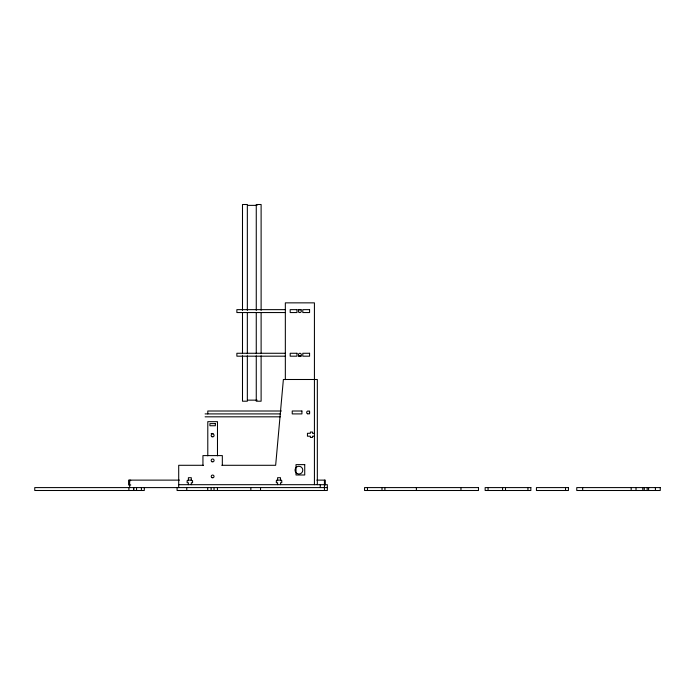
<?xml version="1.0" encoding="UTF-8"?>
<svg xmlns="http://www.w3.org/2000/svg" width="695" height="695" viewBox="0 0 695 695"><rect width="100%" height="100%" fill="white"/><g stroke="black" fill="none" stroke-linecap="round" stroke-linejoin="round"><path stroke-width="1.04" d="M247.585 205.373L257.072 205.373M285.341 309.64L236.873 309.64L236.873 312.55L285.341 312.55M298.433 309.64L301.343 309.64M285.341 353.269L236.873 353.269L236.873 356.179L285.341 356.179M298.433 356.179L301.343 356.179M247.498 400.146L257.141 400.146M281.406 411.006L207.788 411.006L207.788 413.907M205.103 413.907L280.372 413.907M205.103 416.818L280.372 416.818M314.427 433.298L312.489 433.298L312.489 432.038L310.361 432.038L310.361 433.298L307.451 433.298L307.451 436.208L310.361 436.208L310.361 437.468L312.489 437.468L312.489 436.208L314.427 436.208M211.176 433.498L213.122 433.498M203.479 465.294L178.702 465.294L178.702 487.595M221.792 465.294L275.654 465.294L283.378 379.496L317.337 379.496L317.337 484.684M179.44 480.123L128.592 480.123L128.592 484.971L130.756 484.971M187.954 480.123L191.342 480.123M276.671 480.123L281.414 480.123M316.842 480.123L325.303 480.123L325.303 484.971M178.702 484.684L327.345 484.684L327.345 490.496L177.077 490.496L177.077 487.595M327.345 487.595L34.75 487.595L34.75 490.496L144.299 490.496L144.299 487.595M655.402 487.595L655.402 490.496M648.617 487.595L648.617 490.496M647.158 487.595L647.158 490.496M644.256 487.595L644.256 490.496M642.797 487.595L642.797 490.496M636.012 487.595L636.012 490.496M631.164 487.595L631.164 490.496M582.688 487.595L582.688 490.496M565.53 487.595L565.53 490.496M527.939 487.595L527.939 490.496M505.5 487.595L505.5 490.496M502.589 487.595L502.589 490.496M488.055 487.595L488.055 490.496M460.967 487.595L460.967 490.496M416.375 487.595L416.375 490.496M384.908 487.595L384.908 490.496M381.998 487.595L381.998 490.496M367.455 487.595L367.455 490.496M324.435 480.123L324.435 490.496M320.247 484.684L320.247 487.595M314.427 484.684L314.427 302.855L285.341 302.855L285.341 379.635M309.579 411.006L309.579 413.907M280.502 484.684L280.502 482.747L281.762 482.747L281.762 480.61L280.502 480.61L280.502 477.7L277.592 477.7L277.592 480.61L276.332 480.61L276.332 482.747L277.592 482.747L277.592 484.684M261.112 310.422L261.112 204.504L256.264 204.504L256.264 310.439M261.112 312.585L261.112 353.651M261.112 355.814L261.112 401.206L256.264 401.206L256.264 355.814M260.547 487.595L260.547 490.496M256.264 312.585L256.264 353.764M250.852 487.595L250.852 490.496M247.342 310.439L247.342 204.504L242.494 204.504L242.494 310.422M247.342 312.585L247.342 353.764M247.342 355.814L247.342 401.206L242.494 401.206L242.494 355.814M242.494 312.585L242.494 353.651M222.331 465.294L222.331 455.599L202.94 455.599L202.94 465.294M217.483 455.842L217.483 421.665L207.788 421.665L207.788 455.842M217.422 487.595L217.422 490.496M214.025 487.595L214.025 490.496M211.115 487.595L211.115 490.496M207.727 487.595L207.727 490.496M191.307 484.684L191.307 482.747L192.567 482.747L192.567 480.61L191.307 480.61L191.307 477.7L188.397 477.7L188.397 480.61L187.137 480.61L187.137 482.747L188.397 482.747L188.397 484.684M186.773 487.595L186.773 490.496M141.398 487.595L141.398 490.496M136.55 487.595L136.55 490.496M133.735 487.595L133.735 490.496M133.64 487.595L133.64 490.496M130.634 480.123L130.634 480.732M129.661 480.123L129.661 487.595M128.888 487.595L128.888 490.496M296.982 309.64L290.189 309.64L290.189 312.55L296.982 312.55L296.982 309.64M309.579 309.64L302.794 309.64L302.794 312.55L309.579 312.55L309.579 309.64M296.982 353.269L290.189 353.269L290.189 356.179L296.982 356.179L296.982 353.269M309.579 353.269L302.794 353.269L302.794 356.179L309.579 356.179L309.579 353.269M301.925 411.006L292.23 411.006L292.23 413.907L301.925 413.907L301.925 411.006M215.346 423.603L209.916 423.603L209.916 425.74L215.346 425.74L215.346 423.603M304.731 464.616L296.009 464.616L296.009 474.989L304.731 474.989L304.731 464.616M478.49 487.595L364.545 487.595L364.545 490.496L478.49 490.496L478.49 487.595M530.85 487.595L485.145 487.595L485.145 490.496L530.85 490.496L530.85 487.595M568.441 487.595L536.444 487.595L536.444 490.496L568.441 490.496L568.441 487.595M660.25 487.595L576.754 487.595L576.754 490.496L660.25 490.496L660.25 487.595M299.163 312.359A1.451 1.451 0 0 0 301.343 311.099A1.451 1.451 0 0 0 299.163 309.84A1.451 1.451 0 0 0 299.163 312.359M299.163 355.979A1.451 1.451 0 0 0 301.343 354.719A1.451 1.451 0 0 0 299.163 353.46A1.451 1.451 0 0 0 299.163 355.979M211.905 436.695A1.451 1.451 0 0 0 214.086 435.435A1.451 1.451 0 0 0 211.905 434.175A1.451 1.451 0 0 0 211.905 436.695M211.905 461.706A1.451 1.451 0 0 0 214.086 460.446A1.451 1.451 0 0 0 211.905 459.186A1.451 1.451 0 0 0 211.905 461.706M211.932 477.656A1.407 1.407 0 0 0 214.034 476.44A1.407 1.407 0 0 0 211.932 475.224A1.407 1.407 0 0 0 211.932 477.656M307.399 413.716A1.451 1.451 0 0 0 309.579 412.456A1.451 1.451 0 0 0 307.399 411.197A1.451 1.451 0 0 0 307.399 413.716M296.982 473.503A3.875 3.875 0 0 0 302.794 470.141A3.875 3.875 0 0 0 296.982 466.779A3.875 3.875 0 0 0 296.982 473.503"/></g></svg>
